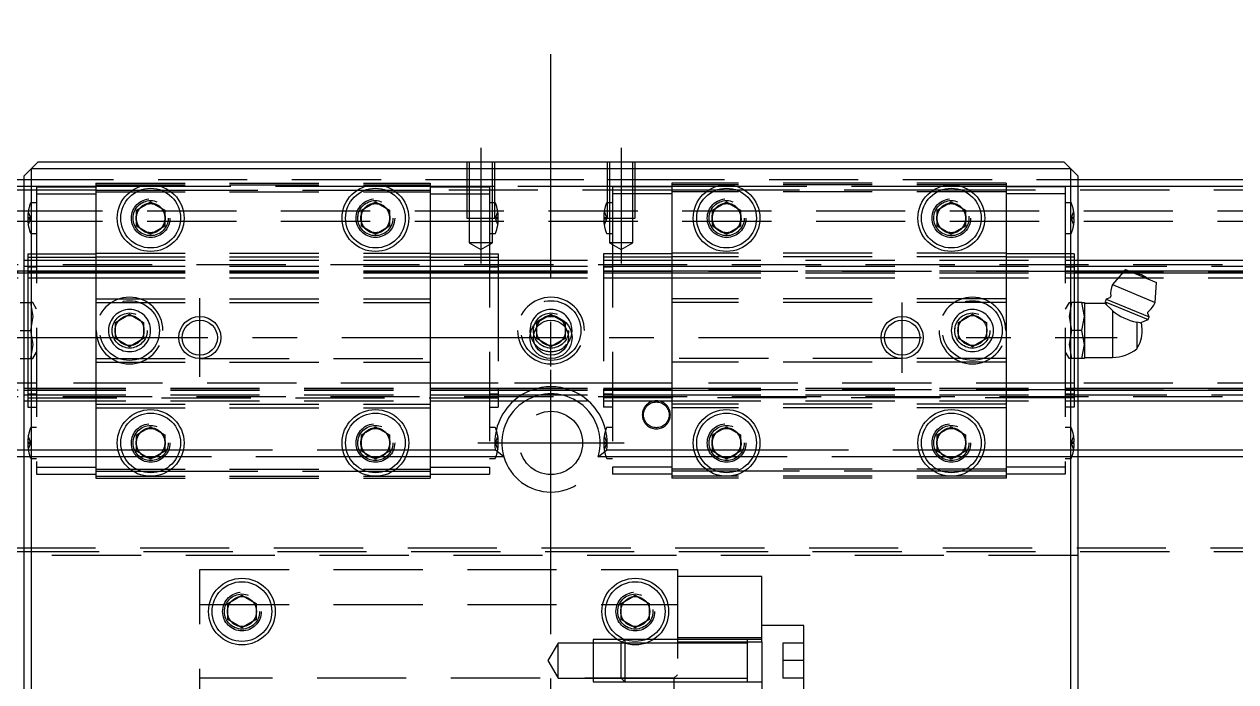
# Model space of a CAD drawing. Extents: x -18 to 814, y -344 to 120.
# Drawn here: x 185 to 357.5, y 26 to 119.6 of the extents above; entities that cross this region are included whole.
import ezdxf

# ---------------------------------------------------------------- set-up
doc = ezdxf.new("R2010")
doc.units = 0
doc.linetypes.add('CENTER', pattern=[50.8, 31.75, -6.35, 6.35, -6.35])
doc.linetypes.add('DASHED', pattern=[19.05, 12.7, -6.35])
doc.layers.get('0').update_dxf_attribs({"linetype": 'CONTINUOUS'})
doc.layers.add('CENTER', color=1, linetype='CENTER')

msp = doc.modelspace()

# ---------------------------------------------------------------- linework, layer by layer
at = {"color": 7, "linetype": 'CONTINUOUS'}
for p, q in [((185, 98), (186, 99)), ((186, 99), (187, 100)), ((334, 99), (186, 99)), ((186, 99), (186, -99)), ((187, 100), (333, 100)), ((333, 100), (334, 99)), ((334, 99), (335, 98)), ((334, -99), (334, 99)), ((2, 97.5), (185, 97.5)), ((185, -98), (185, 98)), ((335, 98), (335, -98)), ((335, 97.5), (518, 97.5)), ((185, 96.5), (1, 96.5)), ((519, 96.5), (335, 96.5)), ((201, 93.15), (203, 94.31)), ((201, 90.85), (201, 93.15)), ((203, 94.31), (205, 93.15)), ((205, 93.15), (205, 90.85)), ((233, 93.15), (235, 94.31)), ((233, 90.85), (233, 93.15)), ((235, 94.31), (237, 93.15)), ((237, 93.15), (237, 90.85)), ((283, 93.15), (285, 94.31)), ((283, 90.85), (283, 93.15)), ((285, 94.31), (287, 93.15)), ((287, 93.15), (287, 90.85)), ((315, 93.15), (317, 94.31)), ((315, 90.85), (315, 93.15)), ((317, 94.31), (319, 93.15)), ((319, 93.15), (319, 90.85)), ((203, 89.69), (201, 90.85)), ((205, 90.85), (203, 89.69)), ((235, 89.69), (233, 90.85)), ((237, 90.85), (235, 89.69)), ((285, 89.69), (283, 90.85)), ((287, 90.85), (285, 89.69)), ((317, 89.69), (315, 90.85)), ((319, 90.85), (317, 89.69)), ((335, 86), (520, 86)), ((341.8, 84.68), (339.93, 82.53)), ((341.8, 84.68), (346.23, 82.84)), ((178.37, 84.48), (185, 84.48)), ((178.62, 84.2), (185, 84.2)), ((335, 84.48), (341.63, 84.48)), ((335, 84.2), (341.38, 84.2)), ((342.27, 84.48), (520, 84.48)), ((342.95, 84.2), (520, 84.2)), ((346.03, 80), (346.23, 82.84)), ((339.93, 82.53), (346.03, 80)), ((184.4, 80), (185, 80)), ((335.6, 80), (335, 80)), ((335.6, 80), (335.96, 80)), ((335.96, 78), (335.6, 80)), ((335.96, 80), (335.96, 78)), ((338.92, 79.85), (335.96, 79.85)), ((339.07, 80.45), (338.92, 80.08)), ((338.92, 80.08), (339.1, 79.64)), ((338.92, 80.08), (345.02, 77.56)), ((339.96, 78.83), (338.92, 79.85)), ((339.58, 80.66), (339.07, 80.45)), ((339.07, 80.45), (345.17, 77.93)), ((335.6, 76), (335.96, 78)), ((335.96, 78), (335.96, 74)), ((339.96, 78.83), (339.96, 72.15)), ((345.17, 77.93), (344.96, 78.44)), ((345.02, 77.56), (345.17, 77.93)), ((184.4, 76), (185, 76)), ((335.6, 76), (335, 76)), ((335.96, 74), (335.6, 76)), ((344.06, 77.07), (343.4, 77.18)), ((343.4, 77.18), (343.4, 73.4)), ((343.9, 77.09), (345.02, 77.56)), ((335.6, 72), (335.96, 74)), ((335.96, 74), (335.96, 72)), ((184.4, 72), (185, 72)), ((335.6, 72), (335, 72)), ((335.96, 72), (335.6, 72)), ((335.96, 72.15), (339.96, 72.15)), ((335, 67.8), (520, 67.8)), ((335, 67.52), (520, 67.52)), ((335, 66), (520, 66)), ((201, 61.15), (203, 62.31)), ((203, 62.31), (205, 61.15)), ((233, 61.15), (235, 62.31)), ((235, 62.31), (237, 61.15)), ((283, 61.15), (285, 62.31)), ((285, 62.31), (287, 61.15)), ((315, 61.15), (317, 62.31)), ((317, 62.31), (319, 61.15)), ((201, 58.85), (201, 61.15)), ((205, 61.15), (205, 58.85)), ((233, 58.85), (233, 61.15)), ((237, 61.15), (237, 58.85)), ((283, 58.85), (283, 61.15)), ((287, 61.15), (287, 58.85)), ((315, 58.85), (315, 61.15)), ((319, 61.15), (319, 58.85)), ((147.94, 59), (185, 59)), ((203, 57.69), (201, 58.85)), ((205, 58.85), (203, 57.69)), ((235, 57.69), (233, 58.85)), ((237, 58.85), (235, 57.69)), ((285, 57.69), (283, 58.85)), ((287, 58.85), (285, 57.69)), ((317, 57.69), (315, 58.85)), ((319, 58.85), (317, 57.69)), ((335, 59), (372.06, 59)), ((185, 58), (146.71, 58)), ((373.29, 58), (335, 58)), ((214, 37.15), (216, 38.31)), ((216, 38.31), (218, 37.15)), ((270, 37.15), (272, 38.31)), ((272, 38.31), (274, 37.15)), ((214, 34.85), (214, 37.15)), ((218, 37.15), (218, 34.85)), ((270, 34.85), (270, 37.15)), ((274, 37.15), (274, 34.85)), ((216, 33.69), (214, 34.85)), ((218, 34.85), (216, 33.69)), ((272, 33.69), (270, 34.85)), ((274, 34.85), (272, 33.69))]:
    msp.add_line(p, q, dxfattribs=at)
at = {"color": 3, "linetype": 'DASHED'}
for p, q in [((248, 100), (248, 92)), ((248.35, 100), (248.35, 92)), ((251.65, 92), (251.65, 100)), ((252, 92), (252, 100)), ((268, 100), (268, 92)), ((268.35, 100), (268.35, 92)), ((271.65, 92), (271.65, 100)), ((272, 92), (272, 100)), ((185, 97.5), (248, 97.5)), ((195.2, 97), (195.2, 96)), ((195.2, 97), (242.8, 97)), ((195.2, 96.75), (242.8, 96.75)), ((242.8, 97), (242.8, 96)), ((248, 97.5), (252, 97.5)), ((252, 97.5), (268, 97.5)), ((268, 97.5), (272, 97.5)), ((272, 97.5), (335, 97.5)), ((277.2, 97), (277.2, 96)), ((324.8, 97), (277.2, 97)), ((324.8, 96.75), (277.2, 96.75)), ((324.8, 97), (324.8, 96)), ((195.2, 96), (0.5, 96)), ((195.2, 96.5), (185, 96.5)), ((186.77, 96.45), (195.2, 96.45)), ((186.77, 96.45), (186.77, 95.45)), ((186.77, 95.45), (195.2, 95.45)), ((186.77, 95.45), (186.77, 56.55)), ((201.48, 96.5), (195.2, 96.5)), ((195.2, 96), (195.2, 87)), ((195.2, 96), (200.44, 96)), ((195.2, 95.75), (242.8, 95.75)), ((200.44, 96), (201.56, 96)), ((204.52, 96.5), (201.48, 96.5)), ((201.56, 96), (204.44, 96)), ((204.44, 96), (205.56, 96)), ((233.48, 96.5), (204.52, 96.5)), ((205.56, 96), (232.44, 96)), ((232.44, 96), (233.56, 96)), ((236.52, 96.5), (233.48, 96.5)), ((233.56, 96), (236.44, 96)), ((236.44, 96), (237.56, 96)), ((242.8, 96.5), (236.52, 96.5)), ((237.56, 96), (242.8, 96)), ((248, 96.5), (242.8, 96.5)), ((242.8, 96.45), (248, 96.45)), ((242.8, 96), (242.8, 87)), ((277.2, 96), (242.8, 96)), ((242.8, 95.45), (248, 95.45)), ((252, 96.5), (248, 96.5)), ((248, 96.45), (251.23, 96.45)), ((248, 95.45), (251.23, 95.45)), ((251.23, 96.45), (251.23, 95.45)), ((251.23, 95.45), (251.23, 92)), ((268, 96.5), (252, 96.5)), ((272, 96.5), (268, 96.5)), ((272, 96.45), (268.77, 96.45)), ((268.77, 96.45), (268.77, 95.45)), ((268.77, 95.45), (268.77, 92)), ((272, 95.45), (268.77, 95.45)), ((277.2, 96.5), (272, 96.5)), ((277.2, 96.45), (272, 96.45)), ((277.2, 95.45), (272, 95.45)), ((283.48, 96.5), (277.2, 96.5)), ((277.2, 96), (277.2, 87)), ((282.44, 96), (277.2, 96)), ((324.8, 95.75), (277.2, 95.75)), ((283.56, 96), (282.44, 96)), ((286.52, 96.5), (283.48, 96.5)), ((286.44, 96), (283.56, 96)), ((287.56, 96), (286.44, 96)), ((315.48, 96.5), (286.52, 96.5)), ((314.44, 96), (287.56, 96)), ((315.56, 96), (314.44, 96)), ((318.52, 96.5), (315.48, 96.5)), ((318.44, 96), (315.56, 96)), ((319.56, 96), (318.44, 96)), ((324.8, 96.5), (318.52, 96.5)), ((324.8, 96), (319.56, 96)), ((335, 96.5), (324.8, 96.5)), ((333.23, 96.45), (324.8, 96.45)), ((324.8, 96), (324.8, 87)), ((519.5, 96), (324.8, 96)), ((333.23, 95.45), (324.8, 95.45)), ((333.23, 96.45), (333.23, 95.45)), ((333.23, 95.45), (333.23, 56.55)), ((186.77, 94.2), (185.99, 94.2)), ((252, 94.2), (251.23, 94.2)), ((252.01, 94.2), (252, 94.2)), ((268, 94.2), (267.99, 94.2)), ((268.77, 94.2), (268, 94.2)), ((334.01, 94.2), (333.23, 94.2)), ((520, 93), (0, 93)), ((520, 91.5), (0, 91.5)), ((185.58, 92.1), (185.5, 92.1)), ((185.5, 91.9), (185.58, 91.9)), ((185.9, 92.1), (185.58, 93)), ((185.58, 92.1), (185.9, 92.1)), ((185.58, 91.9), (185.58, 92.1)), ((185.58, 91), (185.9, 91.9)), ((185.58, 91.9), (185.9, 91.9)), ((185.9, 92.1), (185.94, 92)), ((185.9, 91.9), (185.94, 92)), ((200.5, 92), (200.53, 92.37)), ((232.5, 92), (232.53, 92.41)), ((248, 92), (252, 92)), ((248.35, 92), (248.35, 88.5)), ((251.23, 92), (251.23, 56.55)), ((251.65, 88.5), (251.65, 92)), ((252.1, 92.1), (252.06, 92)), ((252.1, 91.9), (252.06, 92)), ((252.42, 93), (252.1, 92.1)), ((252.42, 92.1), (252.1, 92.1)), ((252.1, 91.9), (252.42, 91)), ((252.42, 91.9), (252.1, 91.9)), ((252.5, 92.1), (252.42, 92.1)), ((252.42, 92.1), (252.42, 91.9)), ((252.42, 91.9), (252.5, 91.9)), ((267.5, 92.1), (267.58, 92.1)), ((267.58, 91.9), (267.5, 91.9)), ((267.58, 93), (267.9, 92.1)), ((267.58, 92.1), (267.9, 92.1)), ((267.58, 92.1), (267.58, 91.9)), ((267.9, 91.9), (267.58, 91)), ((267.58, 91.9), (267.9, 91.9)), ((267.9, 92.1), (267.94, 92)), ((267.9, 91.9), (267.94, 92)), ((268, 92), (272, 92)), ((268.35, 92), (268.35, 88.5)), ((268.77, 92), (268.77, 56.55)), ((271.65, 88.5), (271.65, 92)), ((282.5, 92), (282.53, 92.41)), ((319.48, 92.29), (319.5, 92)), ((334.1, 92.1), (334.06, 92)), ((334.1, 91.9), (334.06, 92)), ((334.1, 92.1), (334.42, 93)), ((334.42, 92.1), (334.1, 92.1)), ((334.42, 91), (334.1, 91.9)), ((334.42, 91.9), (334.1, 91.9)), ((334.42, 91.9), (334.42, 92.1)), ((334.42, 92.1), (334.5, 92.1)), ((334.5, 91.9), (334.42, 91.9)), ((185.99, 89.8), (186.77, 89.8)), ((251.23, 89.8), (252.01, 89.8)), ((267.99, 89.8), (268.77, 89.8)), ((333.23, 89.8), (334.01, 89.8)), ((248.35, 88.5), (250, 87.55)), ((251.65, 88.5), (248.35, 88.5)), ((250, 87.55), (251.65, 88.5)), ((268.35, 88.5), (270, 87.55)), ((271.65, 88.5), (268.35, 88.5)), ((270, 87.55), (271.65, 88.5)), ((185.5, 86.93), (186.77, 86.93)), ((185.5, 86.93), (185.5, 84.33)), ((185.5, 86.92), (186.77, 86.92)), ((185.5, 86.46), (186.77, 86.46)), ((186.77, 86.93), (195.2, 86.93)), ((186.77, 86.46), (195.2, 86.46)), ((195.2, 87), (195.2, 86.5)), ((195.2, 87), (242.8, 87)), ((195.2, 86.5), (195.2, 80.5)), ((195.2, 86.5), (242.8, 86.5)), ((242.8, 87), (242.8, 86.5)), ((242.8, 86.93), (251.23, 86.93)), ((242.8, 86.5), (242.8, 80.5)), ((242.8, 86.46), (251.23, 86.46)), ((251.23, 86.93), (252.5, 86.93)), ((251.23, 86.92), (252.5, 86.92)), ((251.23, 86.46), (252.5, 86.46)), ((252.5, 86.93), (252.5, 84.33)), ((268.77, 86.93), (267.5, 86.93)), ((267.5, 86.93), (267.5, 84.33)), ((268.77, 86.92), (267.5, 86.92)), ((268.77, 86.46), (267.5, 86.46)), ((277.2, 86.93), (268.77, 86.93)), ((277.2, 86.46), (268.77, 86.46)), ((277.2, 87), (277.2, 86.5)), ((324.8, 87), (277.2, 87)), ((277.2, 86.5), (277.2, 80.5)), ((324.8, 86.5), (277.2, 86.5)), ((324.8, 87), (324.8, 86.5)), ((333.23, 86.93), (324.8, 86.93)), ((324.8, 86.5), (324.8, 80.5)), ((333.23, 86.46), (324.8, 86.46)), ((334.5, 86.93), (333.23, 86.93)), ((334.5, 86.92), (333.23, 86.92)), ((334.5, 86.46), (333.23, 86.46)), ((334.5, 86.93), (334.5, 84.33)), ((0, 85.4), (520, 85.4)), ((185, 86), (185.5, 86)), ((185, 85.15), (185.5, 85.15)), ((185.5, 86), (186.77, 86)), ((185.5, 85.15), (186.77, 85.15)), ((185.5, 85.08), (186.77, 85.08)), ((186.77, 86), (195.2, 86)), ((186.77, 85.15), (195.2, 85.15)), ((195.2, 86), (242.8, 86)), ((195.2, 85.15), (242.8, 85.15)), ((242.8, 86), (252.5, 86)), ((242.8, 85.15), (252.5, 85.15)), ((251.23, 85.08), (252.5, 85.08)), ((252.5, 86), (267.5, 86)), ((252.5, 85.15), (267.5, 85.15)), ((267.5, 86), (277.2, 86)), ((267.5, 85.15), (277.2, 85.15)), ((267.5, 85.08), (268.77, 85.08)), ((277.2, 86), (333.23, 86)), ((277.2, 85.15), (333.23, 85.15)), ((333.23, 86), (334.5, 86)), ((333.23, 85.15), (334.5, 85.15)), ((333.23, 85.08), (334.5, 85.08)), ((334.5, 86), (335, 86)), ((334.5, 85.15), (335, 85.15)), ((335, 85.15), (520, 85.15)), ((0, 84.42), (185.5, 84.42)), ((0, 83.5), (185.5, 83.5)), ((185, 84.48), (185.5, 84.48)), ((185, 84.2), (185.5, 84.2)), ((185.5, 84.48), (186.77, 84.48)), ((185.5, 84.42), (186.77, 84.42)), ((185.5, 84.33), (185.5, 80)), ((185.5, 84.2), (186.77, 84.2)), ((185.5, 83.5), (186.77, 83.5)), ((186.77, 84.48), (195.2, 84.48)), ((186.77, 84.42), (195.2, 84.42)), ((186.77, 84.2), (195.2, 84.2)), ((186.77, 83.5), (195.2, 83.5)), ((195.2, 84.48), (242.8, 84.48)), ((195.2, 84.42), (242.8, 84.42)), ((195.2, 84.2), (242.8, 84.2)), ((195.2, 83.5), (242.8, 83.5)), ((242.8, 84.48), (252.5, 84.48)), ((242.8, 84.42), (252.5, 84.42)), ((242.8, 84.2), (252.5, 84.2)), ((242.8, 83.5), (252.5, 83.5)), ((252.5, 84.48), (267.5, 84.48)), ((252.5, 84.42), (267.5, 84.42)), ((252.5, 84.33), (252.5, 67.67)), ((252.5, 84.2), (267.5, 84.2)), ((252.5, 83.5), (267.5, 83.5)), ((267.5, 84.48), (277.2, 84.48)), ((277.2, 84.42), (267.5, 84.42)), ((267.5, 84.33), (267.5, 67.67)), ((267.5, 84.2), (277.2, 84.2)), ((267.5, 83.5), (277.2, 83.5)), ((277.2, 84.48), (333.23, 84.48)), ((333.23, 84.42), (277.2, 84.42)), ((277.2, 84.2), (333.23, 84.2)), ((277.2, 83.5), (333.23, 83.5)), ((333.23, 84.48), (334.5, 84.48)), ((334.5, 84.42), (333.23, 84.42)), ((333.23, 84.2), (334.5, 84.2)), ((333.23, 83.5), (334.5, 83.5)), ((334.5, 84.48), (335, 84.48)), ((334.5, 84.42), (520, 84.42)), ((334.5, 84.33), (334.5, 80)), ((334.5, 84.2), (335, 84.2)), ((334.5, 83.5), (520, 83.5)), ((341.38, 84.2), (342.95, 84.2)), ((341.63, 84.48), (342.27, 84.48)), ((185, 80), (185.87, 80)), ((185.5, 80), (185.5, 72)), ((186.22, 80), (185.87, 80)), ((185.87, 80), (186.22, 78)), ((186.77, 79.06), (186.22, 80)), ((195.2, 80.5), (195.2, 80)), ((195.2, 80.5), (242.8, 80.5)), ((195.2, 80), (195.2, 72)), ((195.2, 80), (242.8, 80)), ((242.8, 80.5), (242.8, 80)), ((242.8, 80), (242.8, 72)), ((277.2, 80.5), (277.2, 80)), ((324.8, 80.5), (277.2, 80.5)), ((277.2, 80), (277.2, 72)), ((324.8, 80), (277.2, 80)), ((324.8, 80.5), (324.8, 80)), ((324.8, 80), (324.8, 72)), ((333.78, 80), (333.23, 79.06)), ((333.78, 80), (334.13, 80)), ((334.13, 80), (333.78, 78)), ((335, 80), (334.13, 80)), ((334.5, 80), (334.5, 72)), ((186.22, 78), (185.87, 76)), ((198, 77.15), (200, 78.31)), ((200, 78.31), (202, 77.15)), ((258, 77.15), (260, 78.31)), ((260, 78.31), (262, 77.15)), ((318, 77.15), (320, 78.31)), ((320, 78.31), (322, 77.15)), ((333.78, 78), (334.13, 76)), ((185, 76), (185.87, 76)), ((185.87, 76), (186.22, 74)), ((197.5, 76), (197.53, 76.37)), ((198, 74.85), (198, 77.15)), ((202, 77.15), (202, 74.85)), ((257.5, 76), (257.53, 76.41)), ((258, 76.5), (258, 77.15)), ((258, 74.85), (258, 76.5)), ((262, 77.15), (262, 76.5)), ((262, 76.5), (262, 74.85)), ((317.5, 76), (317.53, 76.41)), ((318, 74.85), (318, 77.15)), ((322, 77.15), (322, 74.85)), ((334.13, 76), (333.78, 74)), ((335, 76), (334.13, 76)), ((200, 73.69), (198, 74.85)), ((202, 74.85), (200, 73.69)), ((260, 73.69), (258, 74.85)), ((262, 74.85), (260, 73.69)), ((320, 73.69), (318, 74.85)), ((322, 74.85), (320, 73.69)), ((186.22, 74), (185.87, 72)), ((186.22, 72), (186.77, 72.94)), ((333.23, 72.94), (333.78, 72)), ((333.78, 74), (334.13, 72)), ((185, 72), (185.87, 72)), ((185.5, 72), (185.5, 67.67)), ((185.87, 72), (186.22, 72)), ((195.2, 72), (195.2, 71.5)), ((195.2, 72), (210, 72)), ((195.2, 71.5), (195.2, 65.5)), ((195.2, 71.5), (242.8, 71.5)), ((210, 72), (242.8, 72)), ((242.8, 72), (242.8, 71.5)), ((242.8, 71.5), (242.8, 65.5)), ((277.2, 72), (277.2, 71.5)), ((310, 72), (277.2, 72)), ((277.2, 71.5), (277.2, 65.5)), ((324.8, 71.5), (277.2, 71.5)), ((324.8, 72), (310, 72)), ((324.8, 72), (324.8, 71.5)), ((324.8, 71.5), (324.8, 65.5)), ((334.13, 72), (333.78, 72)), ((335, 72), (334.13, 72)), ((334.5, 72), (334.5, 67.67)), ((185.5, 68.5), (0, 68.5)), ((0, 67.58), (185.5, 67.58)), ((185, 67.8), (185.5, 67.8)), ((185, 67.52), (185.5, 67.52)), ((186.77, 68.5), (185.5, 68.5)), ((185.5, 67.8), (186.77, 67.8)), ((185.5, 67.67), (185.5, 65.07)), ((185.5, 67.58), (186.77, 67.58)), ((185.5, 67.52), (186.77, 67.52)), ((242.8, 68.5), (186.77, 68.5)), ((186.77, 67.8), (242.8, 67.8)), ((186.77, 67.58), (242.8, 67.58)), ((186.77, 67.52), (242.8, 67.52)), ((252.5, 68.5), (242.8, 68.5)), ((242.8, 67.8), (252.5, 67.8)), ((242.8, 67.58), (252.5, 67.58)), ((242.8, 67.52), (252.5, 67.52)), ((267.5, 68.5), (252.5, 68.5)), ((252.5, 67.8), (267.5, 67.8)), ((252.5, 67.67), (252.5, 65.07)), ((252.5, 67.58), (267.5, 67.58)), ((252.5, 67.52), (267.5, 67.52)), ((277.2, 68.5), (267.5, 68.5)), ((267.5, 67.8), (277.2, 67.8)), ((267.5, 67.67), (267.5, 65.07)), ((277.2, 67.58), (267.5, 67.58)), ((267.5, 67.52), (277.2, 67.52)), ((333.23, 68.5), (277.2, 68.5)), ((277.2, 67.8), (333.23, 67.8)), ((333.23, 67.58), (277.2, 67.58)), ((277.2, 67.52), (333.23, 67.52)), ((334.5, 68.5), (333.23, 68.5)), ((333.23, 67.8), (334.5, 67.8)), ((334.5, 67.58), (333.23, 67.58)), ((333.23, 67.52), (334.5, 67.52)), ((520, 68.5), (334.5, 68.5)), ((334.5, 67.8), (335, 67.8)), ((334.5, 67.67), (334.5, 65.07)), ((334.5, 67.58), (520, 67.58)), ((334.5, 67.52), (335, 67.52)), ((0, 66.6), (520, 66.6)), ((185, 66.85), (185.5, 66.85)), ((185, 66), (185.5, 66)), ((186.77, 66.92), (185.5, 66.92)), ((185.5, 66.85), (186.77, 66.85)), ((185.5, 66.4), (252.5, 66.4)), ((185.5, 66), (186.77, 66)), ((186.77, 66.85), (242.8, 66.85)), ((186.77, 66), (242.8, 66)), ((242.8, 66.85), (252.5, 66.85)), ((242.8, 66), (252.5, 66)), ((252.5, 66.92), (251.23, 66.92)), ((252.5, 66.85), (267.5, 66.85)), ((252.5, 66), (267.5, 66)), ((268.77, 66.92), (267.5, 66.92)), ((267.5, 66.85), (277.2, 66.85)), ((334.5, 66.4), (267.5, 66.4)), ((267.5, 66), (277.2, 66)), ((277.2, 66.85), (333.23, 66.85)), ((277.2, 66), (333.23, 66)), ((334.5, 66.92), (333.23, 66.92)), ((333.23, 66.85), (334.5, 66.85)), ((333.23, 66), (334.5, 66)), ((334.5, 66.85), (335, 66.85)), ((334.5, 66), (335, 66)), ((335, 66.85), (520, 66.85)), ((185.5, 65.08), (186.77, 65.08)), ((185.5, 65.07), (186.77, 65.07)), ((195.2, 65.5), (195.2, 65)), ((195.2, 65.5), (242.8, 65.5)), ((195.2, 65), (195.2, 56)), ((195.2, 65), (242.8, 65)), ((242.8, 65.5), (242.8, 65)), ((242.8, 65), (242.8, 56)), ((251.23, 65.08), (252.5, 65.08)), ((251.23, 65.07), (252.5, 65.07)), ((268.77, 65.08), (267.5, 65.08)), ((268.77, 65.07), (267.5, 65.07)), ((277.2, 65.5), (277.2, 65)), ((324.8, 65.5), (277.2, 65.5)), ((277.2, 65), (277.2, 56)), ((324.8, 65), (277.2, 65)), ((324.8, 65.5), (324.8, 65)), ((324.8, 65), (324.8, 56)), ((334.5, 65.08), (333.23, 65.08)), ((334.5, 65.07), (333.23, 65.07)), ((186.77, 62.2), (185.99, 62.2)), ((252.01, 62.2), (251.23, 62.2)), ((268.77, 62.2), (267.99, 62.2)), ((334.01, 62.2), (333.23, 62.2)), ((185.9, 60.1), (185.58, 61)), ((232.5, 60), (232.53, 60.41)), ((252.42, 61), (252.1, 60.1)), ((267.58, 61), (267.9, 60.1)), ((282.5, 60), (282.53, 60.41)), ((314.5, 60), (314.53, 60.41)), ((334.1, 60.1), (334.42, 61)), ((185, 59), (185.58, 59)), ((185.58, 60.1), (185.5, 60.1)), ((185.5, 59.9), (185.58, 59.9)), ((185.58, 60.1), (185.9, 60.1)), ((185.58, 59.9), (185.58, 60.1)), ((185.58, 59), (185.9, 59.9)), ((185.58, 59.9), (185.9, 59.9)), ((185.58, 59), (186.77, 59)), ((185.9, 60.1), (185.94, 60)), ((185.9, 59.9), (185.94, 60)), ((186.77, 59), (195.2, 59)), ((195.2, 59), (198.36, 59)), ((198.36, 59), (198.87, 59)), ((198.87, 59), (200.44, 59)), ((200.44, 59), (200.71, 59)), ((200.5, 60), (200.53, 60.37)), ((200.71, 59), (201, 59)), ((201, 59), (201.15, 59)), ((201.15, 59), (201.2, 59)), ((201.2, 59), (204.8, 59)), ((204.8, 59), (204.85, 59)), ((204.85, 59), (205, 59)), ((205, 59), (205.29, 59)), ((205.29, 59), (205.56, 59)), ((205.56, 59), (207.13, 59)), ((207.13, 59), (207.64, 59)), ((207.64, 59), (230.36, 59)), ((230.36, 59), (230.87, 59)), ((230.87, 59), (232.44, 59)), ((232.44, 59), (232.71, 59)), ((232.71, 59), (233, 59)), ((233, 59), (233.15, 59)), ((233.15, 59), (233.2, 59)), ((233.2, 59), (236.8, 59)), ((236.8, 59), (236.85, 59)), ((236.85, 59), (237, 59)), ((237, 59), (237.29, 59)), ((237.29, 59), (237.56, 59)), ((237.56, 59), (239.13, 59)), ((239.13, 59), (239.64, 59)), ((239.64, 59), (242.8, 59)), ((242.8, 59), (252.06, 59)), ((252.1, 60.1), (252.06, 60)), ((252.1, 59.9), (252.06, 60)), ((253.29, 58), (252.06, 59)), ((252.42, 60.1), (252.1, 60.1)), ((252.1, 59.9), (252.42, 59)), ((252.42, 59.9), (252.1, 59.9)), ((252.5, 60.1), (252.42, 60.1)), ((252.42, 60.1), (252.42, 59.9)), ((252.42, 59.9), (252.5, 59.9)), ((266.71, 58), (267.94, 59)), ((267.5, 60.1), (267.58, 60.1)), ((267.58, 59.9), (267.5, 59.9)), ((267.58, 60.1), (267.9, 60.1)), ((267.58, 60.1), (267.58, 59.9)), ((267.9, 59.9), (267.58, 59)), ((267.58, 59.9), (267.9, 59.9)), ((267.9, 60.1), (267.94, 60)), ((267.9, 59.9), (267.94, 60)), ((267.94, 59), (277.2, 59)), ((277.2, 59), (280.36, 59)), ((280.36, 59), (280.87, 59)), ((280.87, 59), (282.44, 59)), ((282.44, 59), (282.71, 59)), ((282.71, 59), (283, 59)), ((283, 59), (283.15, 59)), ((283.15, 59), (283.2, 59)), ((283.2, 59), (286.8, 59)), ((286.8, 59), (286.85, 59)), ((286.85, 59), (287, 59)), ((287, 59), (287.29, 59)), ((287.29, 59), (287.56, 59)), ((287.56, 59), (289.13, 59)), ((289.13, 59), (289.64, 59)), ((289.64, 59), (312.36, 59)), ((312.36, 59), (312.87, 59)), ((312.87, 59), (314.44, 59)), ((314.44, 59), (314.71, 59)), ((314.71, 59), (315, 59)), ((315, 59), (315.15, 59)), ((315.15, 59), (315.2, 59)), ((315.2, 59), (318.8, 59)), ((318.8, 59), (318.85, 59)), ((318.85, 59), (319, 59)), ((319, 59), (319.29, 59)), ((319.29, 59), (319.56, 59)), ((319.56, 59), (321.13, 59)), ((321.13, 59), (321.64, 59)), ((321.64, 59), (333.23, 59)), ((333.23, 59), (334.42, 59)), ((334.1, 60.1), (334.06, 60)), ((334.1, 59.9), (334.06, 60)), ((334.42, 60.1), (334.1, 60.1)), ((334.42, 59), (334.1, 59.9)), ((334.42, 59.9), (334.1, 59.9)), ((334.42, 59.9), (334.42, 60.1)), ((334.42, 60.1), (334.5, 60.1)), ((334.5, 59.9), (334.42, 59.9)), ((334.42, 59), (335, 59)), ((185.84, 58), (185, 58)), ((186.77, 58), (185.84, 58)), ((185.99, 57.8), (186.77, 57.8)), ((195.2, 58), (186.77, 58)), ((198.69, 58), (195.2, 58)), ((199.25, 58), (198.69, 58)), ((201.11, 58), (199.25, 58)), ((201.5, 58), (201.11, 58)), ((202.36, 58), (201.5, 58)), ((202.46, 58), (202.36, 58)), ((202.5, 58), (202.46, 58)), ((203.5, 58), (202.5, 58)), ((203.54, 58), (203.5, 58)), ((203.64, 58), (203.54, 58)), ((204.5, 58), (203.64, 58)), ((204.89, 58), (204.5, 58)), ((206.75, 58), (204.89, 58)), ((207.31, 58), (206.75, 58)), ((230.69, 58), (207.31, 58)), ((231.25, 58), (230.69, 58)), ((233.11, 58), (231.25, 58)), ((233.5, 58), (233.11, 58)), ((234.36, 58), (233.5, 58)), ((234.46, 58), (234.36, 58)), ((234.5, 58), (234.46, 58)), ((235.5, 58), (234.5, 58)), ((235.54, 58), (235.5, 58)), ((235.64, 58), (235.54, 58)), ((236.5, 58), (235.64, 58)), ((236.89, 58), (236.5, 58)), ((238.75, 58), (236.89, 58)), ((239.31, 58), (238.75, 58)), ((242.8, 58), (239.31, 58)), ((253.29, 58), (242.8, 58)), ((251.23, 57.8), (252.01, 57.8)), ((277.2, 58), (266.71, 58)), ((267.99, 57.8), (268.77, 57.8)), ((280.69, 58), (277.2, 58)), ((281.25, 58), (280.69, 58)), ((283.11, 58), (281.25, 58)), ((283.5, 58), (283.11, 58)), ((284.36, 58), (283.5, 58)), ((284.46, 58), (284.36, 58)), ((284.5, 58), (284.46, 58)), ((285.5, 58), (284.5, 58)), ((285.54, 58), (285.5, 58)), ((285.64, 58), (285.54, 58)), ((286.5, 58), (285.64, 58)), ((286.89, 58), (286.5, 58)), ((288.75, 58), (286.89, 58)), ((289.31, 58), (288.75, 58)), ((312.69, 58), (289.31, 58)), ((313.25, 58), (312.69, 58)), ((315.11, 58), (313.25, 58)), ((315.5, 58), (315.11, 58)), ((316.36, 58), (315.5, 58)), ((316.46, 58), (316.36, 58)), ((316.5, 58), (316.46, 58)), ((317.5, 58), (316.5, 58)), ((317.54, 58), (317.5, 58)), ((317.64, 58), (317.54, 58)), ((318.5, 58), (317.64, 58)), ((318.89, 58), (318.5, 58)), ((320.75, 58), (318.89, 58)), ((321.31, 58), (320.75, 58)), ((333.23, 58), (321.31, 58)), ((334.16, 58), (333.23, 58)), ((333.23, 57.8), (334.01, 57.8)), ((335, 58), (334.16, 58)), ((186.77, 56.55), (186.77, 55.55)), ((186.77, 56.55), (195.2, 56.55)), ((186.77, 55.55), (195.2, 55.55)), ((195.2, 56.25), (242.8, 56.25)), ((195.2, 56), (195.2, 55)), ((195.2, 56), (200.44, 56)), ((195.2, 55.25), (242.8, 55.25)), ((200.44, 56), (201.56, 56)), ((201.56, 56), (204.44, 56)), ((204.44, 56), (205.56, 56)), ((205.56, 56), (232.44, 56)), ((232.44, 56), (233.56, 56)), ((233.56, 56), (236.44, 56)), ((236.44, 56), (237.56, 56)), ((237.56, 56), (242.8, 56)), ((242.8, 56.55), (251.23, 56.55)), ((242.8, 56), (242.8, 55)), ((242.8, 55.55), (251.23, 55.55)), ((251.23, 56.55), (251.23, 55.55)), ((268.77, 56.55), (268.77, 55.55)), ((277.2, 56.55), (268.77, 56.55)), ((277.2, 55.55), (268.77, 55.55)), ((324.8, 56.25), (277.2, 56.25)), ((277.2, 56), (277.2, 55)), ((282.44, 56), (277.2, 56)), ((324.8, 55.25), (277.2, 55.25)), ((283.56, 56), (282.44, 56)), ((286.44, 56), (283.56, 56)), ((287.56, 56), (286.44, 56)), ((314.44, 56), (287.56, 56)), ((315.56, 56), (314.44, 56)), ((318.44, 56), (315.56, 56)), ((319.56, 56), (318.44, 56)), ((324.8, 56), (319.56, 56)), ((333.23, 56.55), (324.8, 56.55)), ((324.8, 56), (324.8, 55)), ((333.23, 55.55), (324.8, 55.55)), ((333.23, 56.55), (333.23, 55.55)), ((195.2, 55), (242.8, 55)), ((324.8, 55), (277.2, 55)), ((519, 45), (1, 45)), ((519.5, 44.5), (0.5, 44.5)), ((335, 44), (185, 44)), ((210, -42), (210, 42)), ((210, 42), (278, 42)), ((278, 42), (278, -42)), ((290, 41), (278, 41)), ((290, 31.7), (290, 41)), ((210, 37), (278, 37)), ((213.5, 36), (213.52, 36.3)), ((274.48, 36.29), (274.5, 36)), ((296, 34.01), (290, 34.01)), ((296, 24.01), (296, 34.01)), ((261, 31.51), (259.56, 29.01)), ((266, 31.51), (261, 31.51)), ((261, 26.51), (261, 31.51)), ((269.42, 32.01), (266, 32.01)), ((266, 32.01), (266, 26.01)), ((270, 31.51), (266, 31.51)), ((270.5, 32.01), (269.42, 32.01)), ((270.12, 31.64), (270, 31.51)), ((270.44, 31.51), (270, 31.51)), ((270, 26.51), (270, 31.51)), ((270.5, 32.01), (270.12, 31.64)), ((273.56, 31.51), (270.44, 31.51)), ((270.53, 32.01), (270.5, 32.01)), ((270.53, 32.01), (270.5, 32.01)), ((270.5, 32.01), (270.5, 31.49)), ((270.5, 31.49), (270.5, 26.01)), ((273.47, 32.01), (270.53, 32.01)), ((273.47, 32.01), (270.53, 32.01)), ((274.58, 32.01), (273.47, 32.01)), ((274.58, 32.01), (273.47, 32.01)), ((278, 31.51), (273.56, 31.51)), ((278, 32.01), (274.58, 32.01)), ((278, 32.01), (274.58, 32.01)), ((290, 32.26), (278, 32.26)), ((288.01, 32.01), (278, 32.01)), ((278, 31.7), (290, 31.7)), ((288, 31.51), (278, 31.51)), ((290, 32.01), (288, 32.01)), ((288, 26.01), (288, 32.01)), ((290, 31.7), (290, -31.7)), ((296, 31.51), (293, 31.51)), ((293, 31.51), (293, 29.01)), ((259.56, 29.01), (261, 26.51)), ((296, 29.01), (293, 29.01)), ((293, 29.01), (293, 26.51)), ((277.5, 26.5), (210, 26.5)), ((261, 26.51), (266, 26.51)), ((266, 26.51), (270, 26.51)), ((266, 26.01), (270.5, 26.01)), ((270, 26.51), (278, 26.51)), ((270, 26.51), (270.5, 26.01)), ((270, 26.51), (278, 26.51)), ((270.5, 26.01), (278, 26.01)), ((270.5, 26.01), (278, 26.01)), ((278, 27), (277.5, 26.5)), ((277.5, 26.5), (277.5, -26.5)), ((278, 26.51), (288, 26.51)), ((278, 26.01), (288.01, 26.01)), ((288, 26.01), (290, 26.01)), ((288, 26.01), (288, 26.01)), ((296, 26.51), (293, 26.51))]:
    msp.add_line(p, q, dxfattribs=at)
at = {"color": 7, "linetype": 'CONTINUOUS'}
for centre, radius in [((203, 92), 4.75), ((235, 92), 4.75), ((285, 92), 4.75), ((317, 92), 4.75), ((203, 92), 4.25), ((235, 92), 4.25), ((285, 92), 4.25), ((317, 92), 4.25), ((260, 75), 3), ((210, 75), 2.5), ((260, 75), 2.5), ((310, 75), 2.5), ((203, 60), 4.75), ((203, 60), 4.25), ((235, 60), 4.75), ((235, 60), 4.25), ((285, 60), 4.75), ((285, 60), 4.25), ((317, 60), 4.75), ((317, 60), 4.25), ((216, 36), 4.75), ((216, 36), 4.25), ((272, 36), 4.75), ((272, 36), 4.25)]:
    msp.add_circle(centre, radius, dxfattribs=at)
at = {"color": 3, "linetype": 'DASHED'}
for centre, radius in [((203, 92), 2.75), ((203, 92), 2.5), ((203, 92), 2.07), ((235, 92), 2.75), ((235, 92), 2.5), ((235, 92), 2.07), ((285, 92), 2.75), ((285, 92), 2.5), ((285, 92), 2.07), ((317, 92), 2.75), ((317, 92), 2.5), ((317, 92), 2.07), ((200, 76), 4.25), ((260, 76), 4.25), ((320, 76), 4.25), ((200, 76), 2.5), ((260, 76), 2.5), ((320, 76), 2.5), ((275, 64), 1.83), ((260, 60), 4.5), ((203, 60), 2.75), ((203, 60), 2.5), ((235, 60), 2.75), ((235, 60), 2.5), ((285, 60), 2.75), ((285, 60), 2.5), ((317, 60), 2.75), ((317, 60), 2.5), ((203, 60), 2.07), ((235, 60), 2.07), ((285, 60), 2.07), ((317, 60), 2.07), ((216, 36), 2.75), ((216, 36), 2.5), ((272, 36), 2.75), ((272, 36), 2.5)]:
    msp.add_circle(centre, radius, dxfattribs=at)
at = {"color": 3, "linetype": 'CONTINUOUS'}
for centre in [(210, 75), (310, 75)]:
    msp.add_circle(centre, 3, dxfattribs=at)
at = {"color": 3, "linetype": 'DASHED'}
for centre, radius, start, end in [((191.5, 92), 6, 159.1494, 170.4059), ((185.99, 94.1), 0.1, 90, 159.1494), ((203, 92), 2.06, 134.0859, 165.9141), ((203, 92), 2.1, 137.7528, 162.2472), ((203, 92), 2.1, 102.2472, 137.7528), ((203, 92), 2.06, 105.9141, 134.0859), ((203, 92), 2.06, 74.0859, 105.9141), ((203, 92), 2.1, 77.7528, 102.2472), ((203, 92), 2.1, 42.2472, 77.7528), ((203, 92), 2.06, 45.9141, 74.0859), ((203, 92), 2.06, 14.0859, 45.9141), ((203, 92), 2.1, 17.7528, 42.2472), ((235, 92), 2.06, 134.0859, 165.9141), ((235, 92), 2.1, 137.7528, 162.2472), ((235, 92), 2.1, 102.2472, 137.7528), ((235, 92), 2.06, 105.9141, 134.0859), ((235, 92), 2.06, 74.0859, 105.9141), ((235, 92), 2.1, 77.7528, 102.2472), ((235, 92), 2.1, 42.2472, 77.7528), ((235, 92), 2.06, 45.9141, 74.0859), ((235, 92), 2.06, 14.0859, 45.9141), ((235, 92), 2.1, 17.7528, 42.2472), ((252.01, 94.1), 0.1, 20.8506, 90), ((246.5, 92), 6, 9.5941, 20.8506), ((273.5, 92), 6, 159.1494, 170.4059), ((267.99, 94.1), 0.1, 90, 159.1494), ((285, 92), 2.06, 134.0859, 165.9141), ((285, 92), 2.1, 137.7528, 162.2472), ((285, 92), 2.1, 102.2472, 137.7528), ((285, 92), 2.06, 105.9141, 134.0859), ((285, 92), 2.06, 74.0859, 105.9141), ((285, 92), 2.1, 77.7528, 102.2472), ((285, 92), 2.1, 42.2472, 77.7528), ((285, 92), 2.06, 45.9141, 74.0859), ((285, 92), 2.06, 14.0859, 45.9141), ((285, 92), 2.1, 17.7528, 42.2472), ((317, 92), 2.06, 134.0859, 165.9141), ((317, 92), 2.1, 137.7528, 162.2472), ((317, 92), 2.1, 102.2472, 137.7528), ((317, 92), 2.06, 105.9141, 134.0859), ((317, 92), 2.06, 74.0859, 105.9141), ((317, 92), 2.1, 77.7528, 102.2472), ((317, 92), 2.1, 42.2472, 77.7528), ((317, 92), 2.06, 45.9141, 74.0859), ((317, 92), 2.06, 14.0859, 45.9141), ((317, 92), 2.1, 17.7528, 42.2472), ((334.01, 94.1), 0.1, 20.8506, 90), ((328.5, 92), 6, 9.5941, 20.8506), ((191.5, 92), 6, 170.4203, 179.0449), ((191.5, 92), 6, 180.9551, 189.5797), ((203, 92), 2.1, 162.2472, 180), ((203, 92), 2.1, 180, 197.7528), ((203, 92), 2.06, 165.9141, 194.0859), ((203, 92), 2.06, 194.0859, 225.9141), ((203, 92), 2.06, 314.0859, 345.9141), ((203, 92), 2.1, 342.2472, 17.7528), ((203, 92), 2.06, 0, 14.0859), ((203, 92), 2.06, 345.9141, 0), ((235, 92), 2.1, 162.2472, 180), ((235, 92), 2.1, 180, 197.7528), ((235, 92), 2.06, 165.9141, 194.0859), ((235, 92), 2.06, 194.0859, 225.9141), ((235, 92), 2.06, 314.0859, 345.9141), ((235, 92), 2.1, 342.2472, 17.7528), ((235, 92), 2.06, 0, 14.0859), ((235, 92), 2.06, 345.9141, 0), ((246.5, 92), 6, 0.9551, 9.5797), ((246.5, 92), 6, 350.4203, 359.0449), ((273.5, 92), 6, 170.4203, 179.0449), ((273.5, 92), 6, 180.9551, 189.5797), ((285, 92), 2.1, 162.2472, 180), ((285, 92), 2.1, 180, 197.7528), ((285, 92), 2.06, 165.9141, 180), ((285, 92), 2.06, 180, 194.0859), ((285, 92), 2.06, 194.0859, 225.9141), ((285, 92), 2.06, 314.0859, 345.9141), ((285, 92), 2.1, 342.2472, 17.7528), ((285, 92), 2.06, 345.9141, 14.0859), ((317, 92), 2.1, 162.2472, 180), ((317, 92), 2.1, 180, 197.7528), ((317, 92), 2.06, 165.9141, 180), ((317, 92), 2.06, 180, 194.0859), ((317, 92), 2.06, 194.0859, 225.9141), ((317, 92), 2.06, 314.0859, 345.9141), ((317, 92), 2.1, 342.2472, 17.7528), ((317, 92), 2.06, 345.9141, 14.0859), ((328.5, 92), 6, 0.9551, 9.5797), ((328.5, 92), 6, 350.4203, 359.0449), ((191.5, 92), 6, 189.5941, 200.8506), ((185.99, 89.9), 0.1, 200.8506, 270), ((203, 92), 2.1, 197.7528, 222.2472), ((203, 92), 2.1, 222.2472, 257.7528), ((203, 92), 2.06, 225.9141, 254.0859), ((203, 92), 2.06, 254.0859, 285.9141), ((203, 92), 2.1, 257.7528, 282.2472), ((203, 92), 2.1, 282.2472, 317.7528), ((203, 92), 2.06, 285.9141, 314.0859), ((203, 92), 2.1, 317.7528, 342.2472), ((235, 92), 2.1, 197.7528, 222.2472), ((235, 92), 2.1, 222.2472, 257.7528), ((235, 92), 2.06, 225.9141, 254.0859), ((235, 92), 2.06, 254.0859, 285.9141), ((235, 92), 2.1, 257.7528, 282.2472), ((235, 92), 2.1, 282.2472, 317.7528), ((235, 92), 2.06, 285.9141, 314.0859), ((235, 92), 2.1, 317.7528, 342.2472), ((252.01, 89.9), 0.1, 270, 339.1494), ((246.5, 92), 6, 339.1494, 350.4059), ((273.5, 92), 6, 189.5941, 200.8506), ((267.99, 89.9), 0.1, 200.8506, 270), ((285, 92), 2.1, 197.7528, 222.2472), ((285, 92), 2.1, 222.2472, 257.7528), ((285, 92), 2.06, 225.9141, 254.0859), ((285, 92), 2.06, 254.0859, 285.9141), ((285, 92), 2.1, 257.7528, 282.2472), ((285, 92), 2.1, 282.2472, 317.7528), ((285, 92), 2.06, 285.9141, 314.0859), ((285, 92), 2.1, 317.7528, 342.2472), ((317, 92), 2.1, 197.7528, 222.2472), ((317, 92), 2.1, 222.2472, 257.7528), ((317, 92), 2.06, 225.9141, 254.0859), ((317, 92), 2.06, 254.0859, 285.9141), ((317, 92), 2.1, 257.7528, 282.2472), ((317, 92), 2.1, 282.2472, 317.7528), ((317, 92), 2.06, 285.9141, 314.0859), ((317, 92), 2.1, 317.7528, 342.2472), ((334.01, 89.9), 0.1, 270, 339.1494), ((328.5, 92), 6, 339.1494, 350.4059), ((200, 76), 4.75, 0, 180), ((260, 76), 4.75, 0, 180), ((320, 76), 4.75, 0, 180), ((200, 76), 3, 0, 180), ((200, 76), 2.1, 102.2472, 137.7528), ((200, 76), 2.1, 77.7528, 102.2472), ((200, 76), 2.1, 42.2472, 77.7528), ((260, 76), 3, 0, 180), ((260, 76), 2.1, 102.2472, 137.7528), ((260, 76), 2.1, 77.7528, 102.2472), ((260, 76), 2.1, 42.2472, 77.7528), ((320, 76), 3, 0, 180), ((320, 76), 2.1, 102.2472, 137.7528), ((320, 76), 2.1, 77.7528, 102.2472), ((320, 76), 2.1, 42.2472, 77.7528), ((200, 76), 4.75, 180, 0), ((200, 76), 3, 180, 0), ((200, 76), 2.1, 137.7528, 180), ((200, 76), 2.1, 180, 222.2472), ((200, 76), 2.1, 17.7528, 42.2472), ((200, 76), 2.1, 342.2472, 17.7528), ((260, 76), 4.75, 180, 0), ((260, 76), 3, 180, 218.6822), ((260, 76), 2.1, 168.463, 180), ((260, 76), 2.1, 180, 197.7528), ((260, 76), 2.1, 162.2472, 168.463), ((260, 76), 2.1, 137.7528, 162.2472), ((260, 76), 2.1, 17.7528, 42.2472), ((260, 76), 2.1, 11.537, 17.7528), ((260, 76), 2.1, 342.2472, 11.537), ((260, 76), 3, 321.3178, 0), ((320, 76), 4.75, 180, 0), ((320, 76), 3, 180, 0), ((320, 76), 2.1, 162.2472, 180), ((320, 76), 2.1, 180, 197.7528), ((320, 76), 2.1, 137.7528, 162.2472), ((320, 76), 2.1, 317.7528, 42.2472), ((200, 76), 2.1, 222.2472, 257.7528), ((200, 76), 2.1, 282.2472, 317.7528), ((200, 76), 2.1, 317.7528, 342.2472), ((260, 76), 2.1, 197.7528, 222.2472), ((260, 76), 2.1, 222.2472, 257.7528), ((260, 76), 2.1, 282.2472, 317.7528), ((260, 76), 2.1, 317.7528, 342.2472), ((320, 76), 2.1, 197.7528, 222.2472), ((320, 76), 2.1, 222.2472, 257.7528), ((320, 76), 2.1, 282.2472, 317.7528), ((200, 76), 2.1, 257.7528, 282.2472), ((260, 76), 3, 218.6822, 321.3178), ((260, 76), 2.1, 257.7528, 282.2472), ((320, 76), 2.1, 257.7528, 282.2472), ((260, 60), 8, 48.5904, 131.4096), ((260, 60), 8, 131.4096, 187.1808), ((260, 60), 7, 121.0027, 196.6015), ((260, 60), 7, 58.9973, 121.0027), ((260, 60), 7, 343.3985, 58.9973), ((260, 60), 8, 352.8192, 48.5904), ((275, 64), 2, 180, 90), ((275, 64), 2, 90, 180), ((191.5, 60), 6, 159.1494, 170.4059), ((185.99, 62.1), 0.1, 90, 159.1494), ((252.01, 62.1), 0.1, 20.8506, 90), ((246.5, 60), 6, 9.5941, 20.8506), ((273.5, 60), 6, 159.1494, 170.4059), ((267.99, 62.1), 0.1, 90, 159.1494), ((334.01, 62.1), 0.1, 20.8506, 90), ((328.5, 60), 6, 9.5941, 20.8506), ((191.5, 60), 6, 170.4203, 179.0449), ((203, 60), 2.1, 162.2472, 180), ((203, 60), 2.06, 165.9141, 194.0859), ((203, 60), 2.06, 134.0859, 165.9141), ((203, 60), 2.1, 137.7528, 162.2472), ((203, 60), 2.1, 102.2472, 137.7528), ((203, 60), 2.06, 105.9141, 134.0859), ((203, 60), 2.06, 74.0859, 105.9141), ((203, 60), 2.1, 77.7528, 102.2472), ((203, 60), 2.1, 42.2472, 77.7528), ((203, 60), 2.06, 45.9141, 74.0859), ((203, 60), 2.06, 14.0859, 45.9141), ((203, 60), 2.1, 17.7528, 42.2472), ((203, 60), 2.1, 342.2472, 17.7528), ((203, 60), 2.06, 0, 14.0859), ((235, 60), 2.1, 162.2472, 180), ((235, 60), 2.06, 165.9141, 194.0859), ((235, 60), 2.06, 134.0859, 165.9141), ((235, 60), 2.1, 137.7528, 162.2472), ((235, 60), 2.1, 102.2472, 137.7528), ((235, 60), 2.06, 105.9141, 134.0859), ((235, 60), 2.06, 74.0859, 105.9141), ((235, 60), 2.1, 77.7528, 102.2472), ((235, 60), 2.1, 42.2472, 77.7528), ((235, 60), 2.06, 45.9141, 74.0859), ((235, 60), 2.06, 14.0859, 45.9141), ((235, 60), 2.1, 17.7528, 42.2472), ((235, 60), 2.1, 342.2472, 17.7528), ((235, 60), 2.06, 0, 14.0859), ((246.5, 60), 6, 0.9551, 9.5797), ((273.5, 60), 6, 170.4203, 179.0449), ((285, 60), 2.1, 162.2472, 180), ((285, 60), 2.06, 165.9141, 180), ((285, 60), 2.06, 134.0859, 165.9141), ((285, 60), 2.1, 137.7528, 162.2472), ((285, 60), 2.1, 102.2472, 137.7528), ((285, 60), 2.06, 105.9141, 134.0859), ((285, 60), 2.06, 74.0859, 105.9141), ((285, 60), 2.1, 77.7528, 102.2472), ((285, 60), 2.1, 42.2472, 77.7528), ((285, 60), 2.06, 45.9141, 74.0859), ((285, 60), 2.06, 14.0859, 45.9141), ((285, 60), 2.1, 17.7528, 42.2472), ((285, 60), 2.1, 342.2472, 17.7528), ((285, 60), 2.06, 345.9141, 14.0859), ((317, 60), 2.1, 162.2472, 180), ((317, 60), 2.06, 165.9141, 180), ((317, 60), 2.06, 134.0859, 165.9141), ((317, 60), 2.1, 137.7528, 162.2472), ((317, 60), 2.1, 102.2472, 137.7528), ((317, 60), 2.06, 105.9141, 134.0859), ((317, 60), 2.06, 74.0859, 105.9141), ((317, 60), 2.1, 77.7528, 102.2472), ((317, 60), 2.1, 42.2472, 77.7528), ((317, 60), 2.06, 45.9141, 74.0859), ((317, 60), 2.06, 14.0859, 45.9141), ((317, 60), 2.1, 17.7528, 42.2472), ((317, 60), 2.1, 342.2472, 17.7528), ((317, 60), 2.06, 345.9141, 14.0859), ((328.5, 60), 6, 0.9551, 9.5797), ((191.5, 60), 6, 180.9551, 189.5797), ((191.5, 60), 6, 189.5941, 200.8506), ((203, 60), 2.1, 180, 197.7528), ((203, 60), 2.06, 194.0859, 225.9141), ((203, 60), 2.1, 197.7528, 222.2472), ((203, 60), 2.06, 314.0859, 345.9141), ((203, 60), 2.1, 317.7528, 342.2472), ((203, 60), 2.06, 345.9141, 0), ((235, 60), 2.1, 180, 197.7528), ((235, 60), 2.06, 194.0859, 225.9141), ((235, 60), 2.1, 197.7528, 222.2472), ((235, 60), 2.06, 314.0859, 345.9141), ((235, 60), 2.1, 317.7528, 342.2472), ((235, 60), 2.06, 345.9141, 0), ((246.5, 60), 6, 339.1494, 350.4059), ((246.5, 60), 6, 350.4203, 359.0449), ((273.5, 60), 6, 180.9551, 189.5797), ((273.5, 60), 6, 189.5941, 200.8506), ((285, 60), 2.1, 180, 197.7528), ((285, 60), 2.06, 180, 194.0859), ((285, 60), 2.06, 194.0859, 225.9141), ((285, 60), 2.1, 197.7528, 222.2472), ((285, 60), 2.06, 314.0859, 345.9141), ((285, 60), 2.1, 317.7528, 342.2472), ((317, 60), 2.1, 180, 197.7528), ((317, 60), 2.06, 180, 194.0859), ((317, 60), 2.06, 194.0859, 225.9141), ((317, 60), 2.1, 197.7528, 222.2472), ((317, 60), 2.06, 314.0859, 345.9141), ((317, 60), 2.1, 317.7528, 342.2472), ((328.5, 60), 6, 339.1494, 350.4059), ((328.5, 60), 6, 350.4203, 359.0449), ((185.99, 57.9), 0.1, 200.8506, 270), ((203, 60), 2.1, 222.2472, 257.7528), ((203, 60), 2.06, 225.9141, 254.0859), ((203, 60), 2.06, 254.0859, 285.9141), ((203, 60), 2.1, 257.7528, 282.2472), ((203, 60), 2.1, 282.2472, 317.7528), ((203, 60), 2.06, 285.9141, 314.0859), ((235, 60), 2.1, 222.2472, 257.7528), ((235, 60), 2.06, 225.9141, 254.0859), ((235, 60), 2.06, 254.0859, 285.9141), ((235, 60), 2.1, 257.7528, 282.2472), ((235, 60), 2.1, 282.2472, 317.7528), ((235, 60), 2.06, 285.9141, 314.0859), ((252.01, 57.9), 0.1, 270, 339.1494), ((260, 60), 7, 196.6015, 343.3985), ((267.99, 57.9), 0.1, 200.8506, 270), ((285, 60), 2.1, 222.2472, 257.7528), ((285, 60), 2.06, 225.9141, 254.0859), ((285, 60), 2.06, 254.0859, 285.9141), ((285, 60), 2.1, 257.7528, 282.2472), ((285, 60), 2.1, 282.2472, 317.7528), ((285, 60), 2.06, 285.9141, 314.0859), ((317, 60), 2.1, 222.2472, 257.7528), ((317, 60), 2.06, 225.9141, 254.0859), ((317, 60), 2.06, 254.0859, 285.9141), ((317, 60), 2.1, 257.7528, 282.2472), ((317, 60), 2.1, 282.2472, 317.7528), ((317, 60), 2.06, 285.9141, 314.0859), ((334.01, 57.9), 0.1, 270, 339.1494), ((216, 36), 2.1, 102.2472, 137.7528), ((216, 36), 2.1, 77.7528, 102.2472), ((216, 36), 2.1, 42.2472, 77.7528), ((272, 36), 2.1, 102.2472, 137.7528), ((272, 36), 2.1, 77.7528, 102.2472), ((272, 36), 2.1, 42.2472, 77.7528), ((216, 36), 2.1, 162.2472, 180), ((216, 36), 2.1, 137.7528, 162.2472), ((216, 36), 2.1, 17.7528, 42.2472), ((216, 36), 2.1, 342.2472, 17.7528), ((272, 36), 2.1, 162.2472, 180), ((272, 36), 2.1, 137.7528, 162.2472), ((272, 36), 2.1, 17.7528, 42.2472), ((272, 36), 2.1, 342.2472, 17.7528), ((216, 36), 2.1, 180, 197.7528), ((216, 36), 2.1, 197.7528, 222.2472), ((216, 36), 2.1, 222.2472, 257.7528), ((216, 36), 2.1, 282.2472, 317.7528), ((216, 36), 2.1, 317.7528, 342.2472), ((272, 36), 2.1, 180, 197.7528), ((272, 36), 2.1, 197.7528, 222.2472), ((272, 36), 2.1, 222.2472, 257.7528), ((272, 36), 2.1, 282.2472, 317.7528), ((272, 36), 2.1, 317.7528, 342.2472), ((216, 36), 2.1, 257.7528, 282.2472), ((272, 36), 2.1, 257.7528, 282.2472)]:
    msp.add_arc(centre, radius, start, end, dxfattribs=at)
at = {"color": 7, "linetype": 'CONTINUOUS'}
for centre, radius, start, end in [((342.85, 80.95), 3.2, 67.5, 85.7094), ((342.85, 80.95), 3.2, 49.2906, 67.5), ((342.98, 81.27), 3.3, 157.5002, 186.8361), ((339.51, 80.85), 0.2, 292.5015, 6.8388), ((342.98, 81.27), 3.3, 308.1639, 337.4998), ((345.03, 85.01), 8, 230.6329, 258.2355), ((345.14, 78.51), 0.2, 128.1612, 202.4985), ((339.48, 76), 4.7, 326.4139, 359.9998), ((339.48, 76), 4.7, 0.0002, 13.1788), ((339.73, 78.15), 6, 272.1786, 307.7262)]:
    msp.add_arc(centre, radius, start, end, dxfattribs=at)
at = {"layer": 'CENTER', "color": 1, "linetype": 'CENTER'}
for p, q in [((260, -119.6), (260, 119.6)), ((250, 102), (250, 85.55)), ((270, 102), (270, 85.55)), ((210, 69.4), (210, 80.6)), ((310, 70), (310, 80)), ((179.4, 75), (340.6, 75)), ((260, 49.6), (260, 70.4)), ((249.6, 60), (270.4, 60))]:
    msp.add_line(p, q, dxfattribs=at)

doc.saveas('drawing.dxf')
